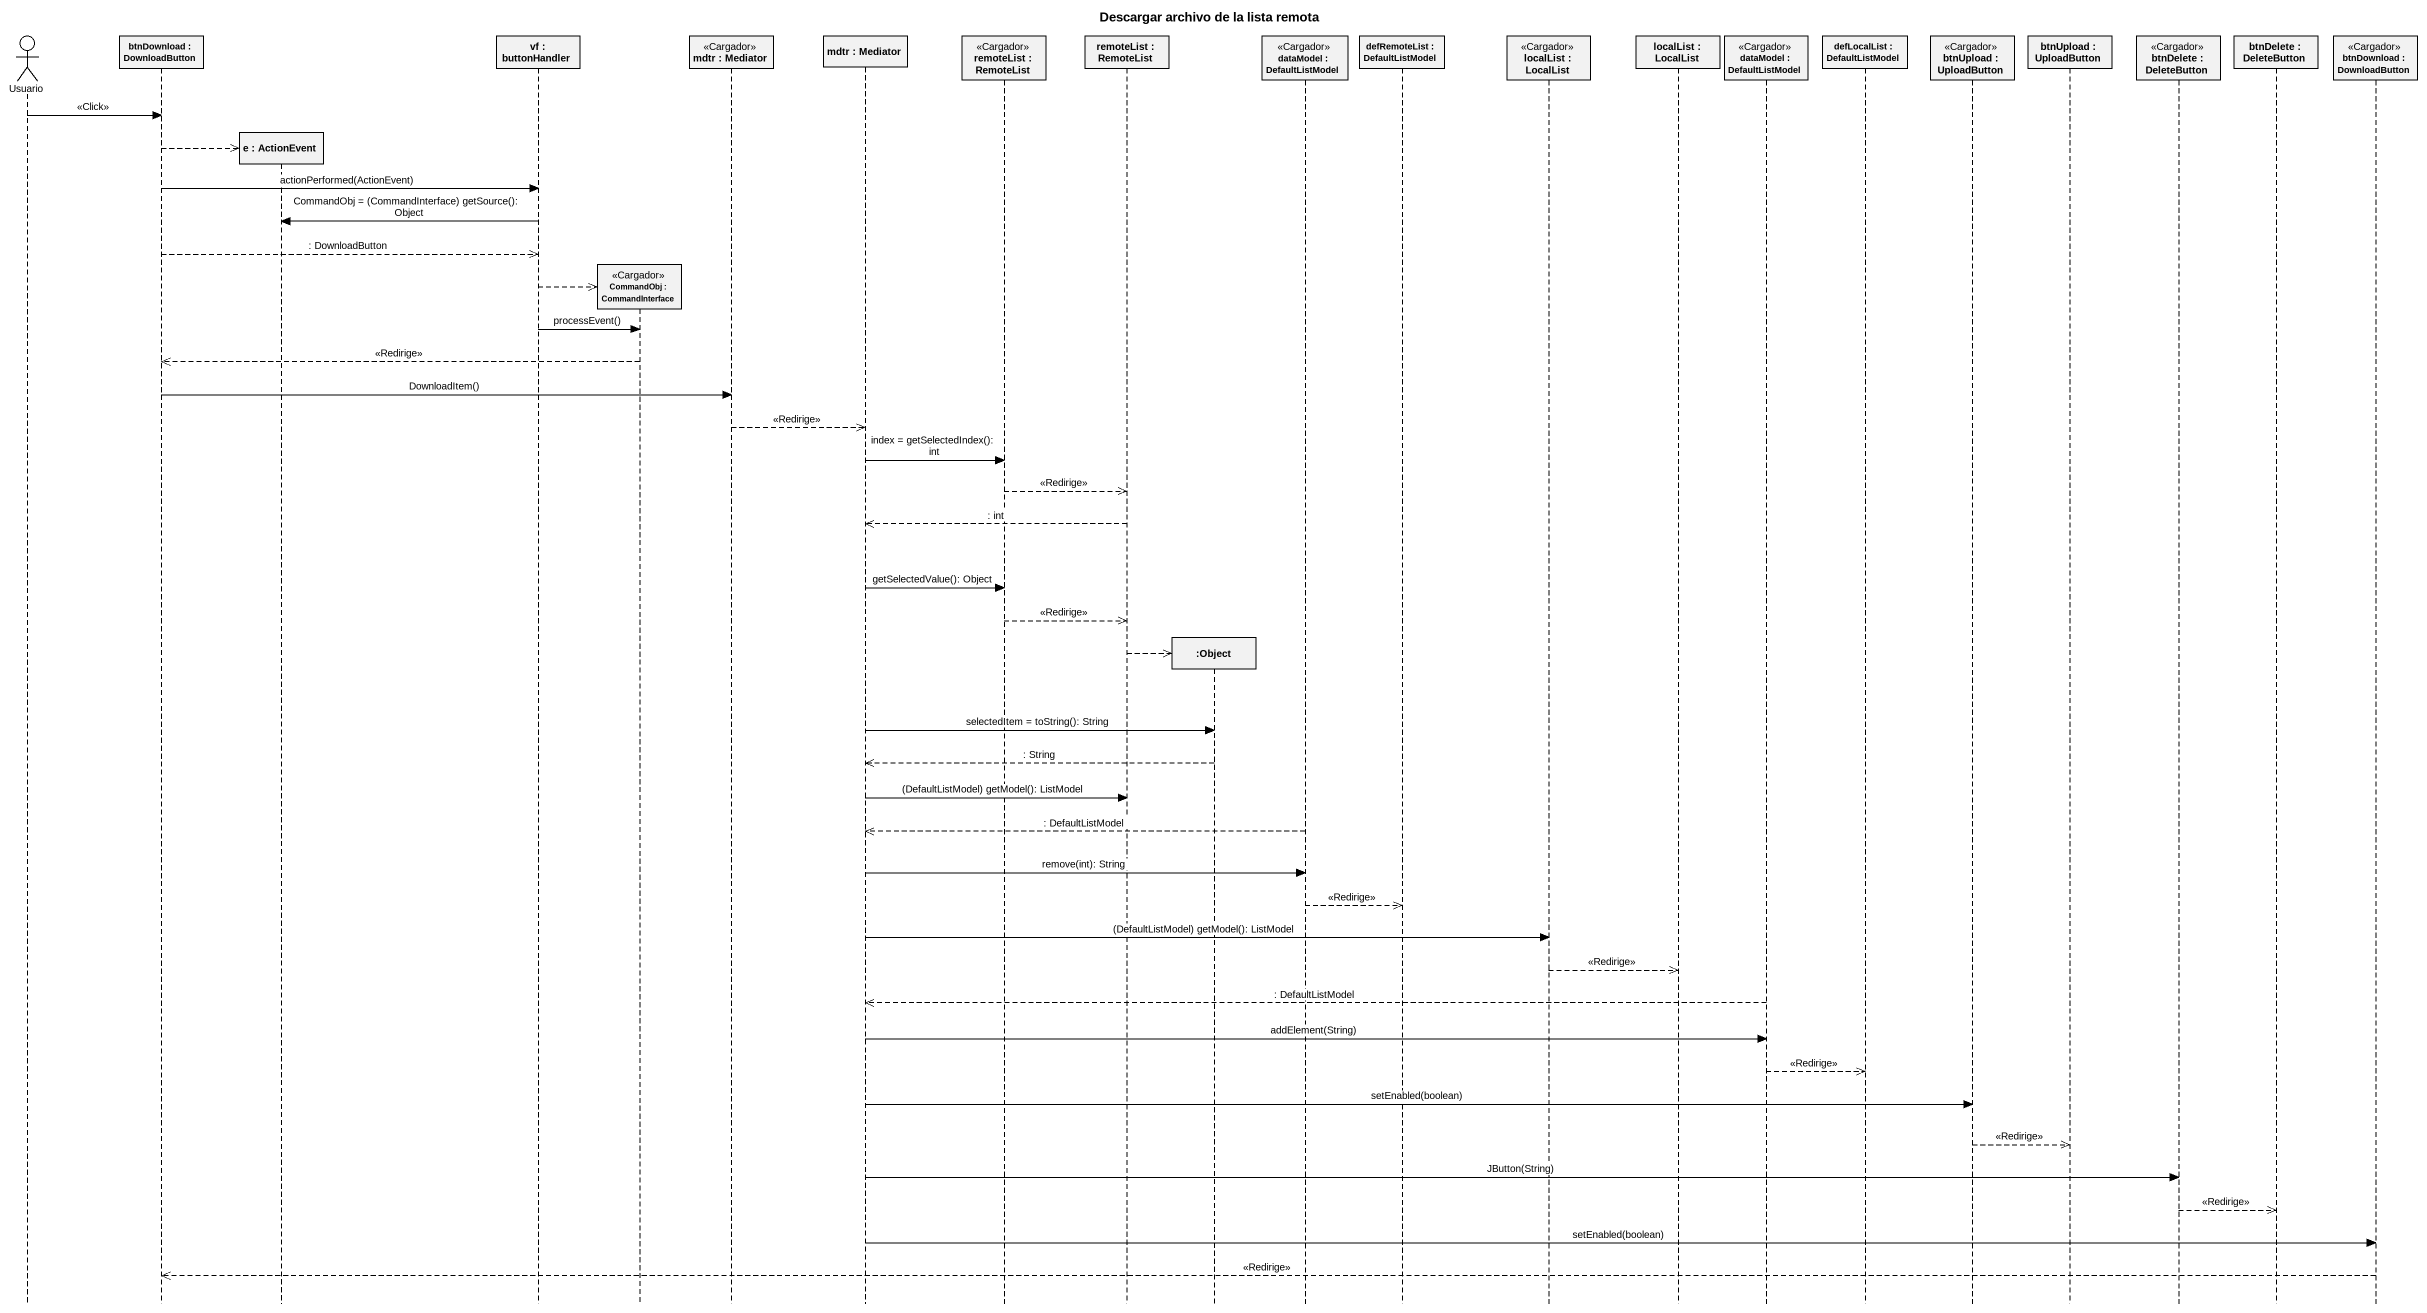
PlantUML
@startuml
title Descargar archivo de la lista remota
hide footbox
actor Usuario
participant "btnDownload : DownloadButton" as btnDownload
participant "e : ActionEvent" as e
participant "vf : buttonHandler" as vf
participant "CommandObj : CommandInterface" as CommandObj <<Cargador>>
participant "mdtr : Mediator" as mdtr <<Cargador>>
participant "mdtr : Mediator" as mdtr_2
participant "remoteList : RemoteList" as remoteList <<Cargador>>
participant "remoteList : RemoteList" as remoteList_2
participant ":Object" as Object_
participant "dataModel : DefaultListModel" as dataModel <<Cargador>>
participant "defRemoteList : DefaultListModel" as defRemoteList
participant "localList : LocalList" as localList <<Cargador>>
participant "localList : LocalList" as localList_2
participant "dataModel : DefaultListModel" as dataModel_2 <<Cargador>>
participant "defLocalList : DefaultListModel" as defLocalList
participant "btnUpload : UploadButton" as btnUpload <<Cargador>>
participant "btnUpload : UploadButton" as btnUpload_2
participant "btnDelete : DeleteButton" as btnDelete <<Cargador>>
participant "btnDelete : DeleteButton" as btnDelete_2
participant "btnDownload : DownloadButton" as btnDownload_2 <<Cargador>>

Usuario -> btnDownload : <<Click>>
btnDownload -->> e **
btnDownload -> vf : actionPerformed(ActionEvent)
vf -> e : CommandObj = (CommandInterface) getSource(): Object
btnDownload -->> vf : : DownloadButton
vf -->> CommandObj **
vf -> CommandObj : processEvent()
CommandObj -->> btnDownload : <<Redirige>>
btnDownload -> mdtr : DownloadItem()
mdtr -->> mdtr_2 : <<Redirige>>
mdtr_2 -> remoteList : index = getSelectedIndex(): int
remoteList -->> remoteList_2 : <<Redirige>>
remoteList_2 -->> mdtr_2 : : int
mdtr_2 -> remoteList : getSelectedValue(): Object
remoteList -->> remoteList_2 : <<Redirige>>
remoteList_2 -->> Object_ **
mdtr_2 -> Object_ : selectedItem = toString(): String
Object_ -->> mdtr_2 : : String
mdtr_2 -> remoteList_2 : (DefaultListModel) getModel(): ListModel
dataModel -->> mdtr_2 : : DefaultListModel
mdtr_2 -> dataModel : remove(int): String
dataModel -->> defRemoteList : <<Redirige>>
mdtr_2 -> localList : (DefaultListModel) getModel(): ListModel
localList -->> localList_2 : <<Redirige>>
dataModel_2 -->> mdtr_2 : : DefaultListModel
mdtr_2 -> dataModel_2 : addElement(String)
dataModel_2 -->> defLocalList : <<Redirige>>
mdtr_2 -> btnUpload : setEnabled(boolean)
btnUpload -->> btnUpload_2 : <<Redirige>>
mdtr_2 -> btnDelete : JButton(String)
btnDelete -->> btnDelete_2 : <<Redirige>>
mdtr_2 -> btnDownload_2 : setEnabled(boolean)
btnDownload_2 -->> btnDownload : <<Redirige>>
@enduml
